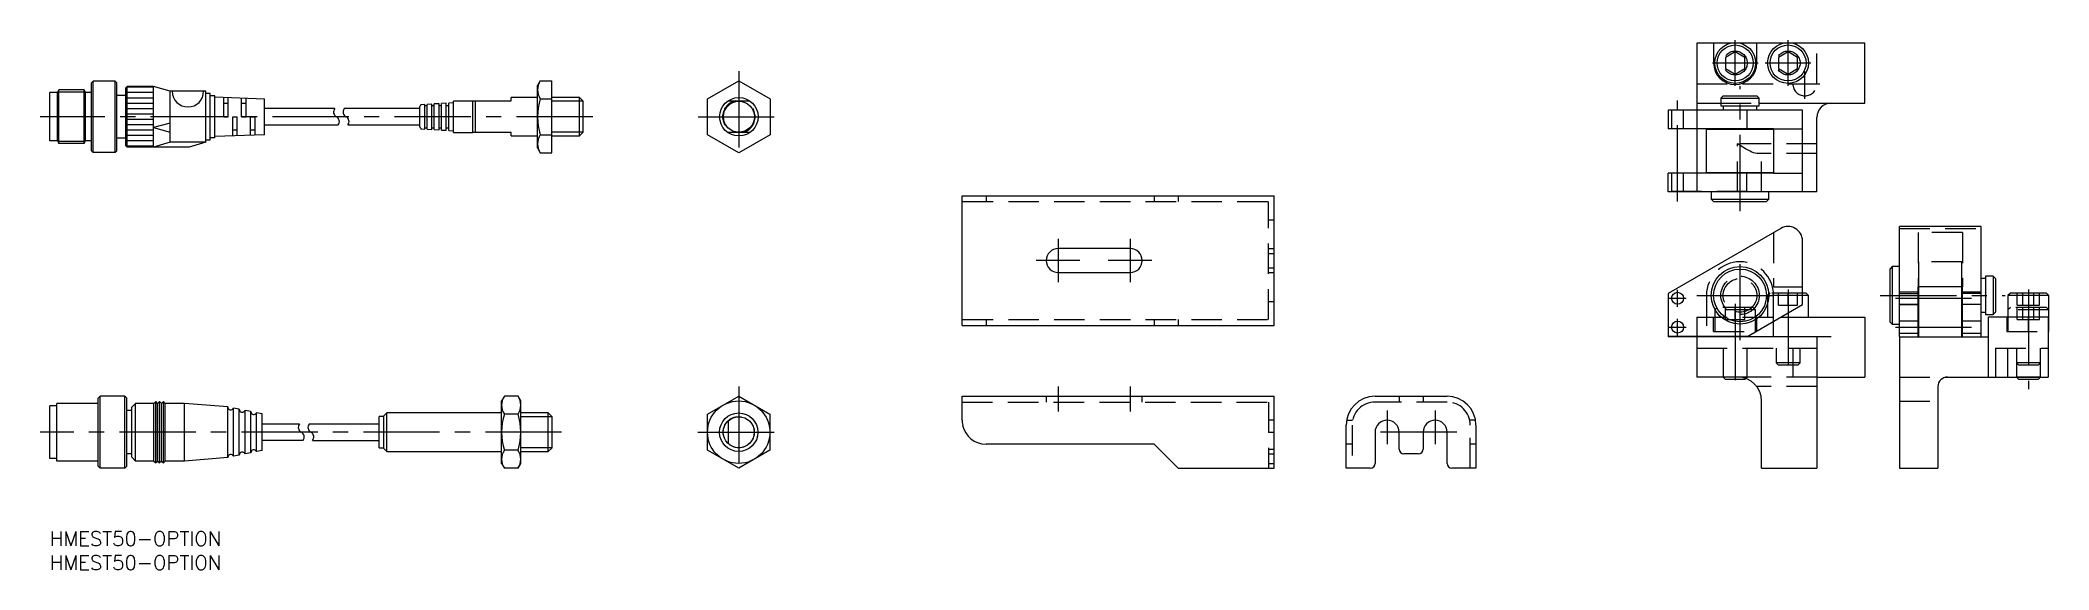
# Model space of a CAD drawing. Extents: x -2 to 416, y -8 to 102.
import ezdxf

# ---------------------------------------------------------------- set-up
doc = ezdxf.new("R2010")
doc.units = 0
doc.header["$LTSCALE"] = 0.5
doc.linetypes.add('CENTER', pattern=[50.8, 31.75, -6.35, 6.35, -6.35])
doc.linetypes.add('DASHED', pattern=[19.05, 12.7, -6.35])
for name, color, linetype in [('MSM_CENTER', 1, 'CENTER'), ('MSM_CONTINUOUS', 7, 'CONTINUOUS'), ('MSM_DASHED', 4, 'DASHED'), ('MSM_NARROW', 5, 'CONTINUOUS'), ('MSM_PART_NUMBER', 7, 'CONTINUOUS')]:
    doc.layers.add(name, color=color, linetype=linetype)
doc.styles.get("Standard").update_dxf_attribs({"font": 'txt.shx', "height": 3, "bigfont": 'bigfont.shx'})

# ---------------------------------------------------------------- blocks, each defined once
blk = doc.blocks.new('*U20')
at = {"layer": 'MSM_PART_NUMBER'}
blk.add_text('HMEST50-OPTION', height=3, dxfattribs=at).set_placement((0, -3))
blk = doc.blocks.new('*U21')
at = {"layer": 'MSM_PART_NUMBER'}
blk.add_text('HMEST50-OPTION', height=3, dxfattribs=at).set_placement((0, -8))

msp = doc.modelspace()

# ---------------------------------------------------------------- linework, layer by layer
at = {"layer": 'MSM_CENTER'}
for p, q in [((350.99, 92.83), (350.99, 102.33)), ((361.99, 92.83), (361.99, 102.33)), ((346.24, 97.58), (355.74, 97.58)), ((357.24, 97.58), (366.74, 97.58)), ((143.5, 95.88), (143.5, 76.86)), ((351.99, 66.73), (351.99, 92.73)), ((362.37, 93.23), (368.62, 93.23)), ((365.49, 90.11), (365.49, 95.86)), ((338.99, 68.73), (338.99, 89.73)), ((113.07, 86.37), (-2, 86.37)), ((135, 86.37), (152, 86.37)), ((210, 60.92), (210, 51.92)), ((225, 60.92), (225, 51.92)), ((214.5, 56.42), (205.38, 56.42)), ((229.5, 56.42), (220.38, 56.42)), ((351.99, 39.81), (351.99, 58.16)), ((338.99, 46.81), (338.99, 50.31)), ((361.99, 50.41), (361.99, 32.66)), ((412.04, 50.41), (412.04, 29.66)), ((337.24, 48.56), (340.74, 48.56)), ((342.99, 49.16), (360.99, 49.16)), ((350.99, 47.41), (350.99, 29.66)), ((381.19, 49.16), (407.19, 49.16)), ((384.34, 48.56), (403.04, 48.56)), ((337.24, 42.56), (340.74, 42.56)), ((338.99, 40.81), (338.99, 44.31)), ((384.34, 42.56), (403.04, 42.56)), ((143.47, 30.17), (143.47, 11.16)), ((210, 30.16), (210, 24.96)), ((225, 30.16), (225, 24.96)), ((278.49, 25.16), (278.49, 18.16)), ((288.49, 25.16), (288.49, 18.16)), ((106.59, 20.67), (-2, 20.67)), ((134.97, 20.67), (151.97, 20.67)), ((292.99, 20.66), (273.99, 20.66))]:
    msp.add_line(p, q, dxfattribs=at)
at = {"layer": 'MSM_CONTINUOUS'}
for p, q in [((342.99, 101.73), (342.99, 87.73)), ((350.08, 101.73), (342.99, 101.73)), ((346.49, 101.73), (346.49, 97.58)), ((361.08, 101.73), (351.91, 101.73)), ((355.49, 97.58), (355.49, 101.73)), ((377.99, 101.73), (362.91, 101.73)), ((377.99, 89.23), (377.99, 101.73)), ((350.99, 99.89), (348.99, 98.74)), ((348.99, 98.74), (348.99, 96.43)), ((348.99, 96.43), (350.99, 95.27)), ((352.99, 98.74), (350.99, 99.89)), ((350.99, 95.27), (352.99, 96.43)), ((352.99, 96.43), (352.99, 98.74)), ((361.99, 99.89), (359.99, 98.74)), ((359.99, 98.74), (359.99, 96.43)), ((359.99, 96.43), (361.99, 95.27)), ((363.99, 98.74), (361.99, 99.89)), ((361.99, 95.27), (363.99, 96.43)), ((363.99, 96.43), (363.99, 98.74)), ((9.03, 93.82), (8.66, 93.45)), ((8.66, 79.29), (8.66, 93.45)), ((13.6, 93.82), (9.03, 93.82)), ((9.03, 78.92), (9.03, 93.82)), ((13.6, 78.92), (13.6, 93.82)), ((13.97, 93.45), (13.6, 93.82)), ((13.97, 79.29), (13.97, 93.45)), ((15.83, 92.42), (16.11, 92.7)), ((15.83, 80.32), (15.83, 92.42)), ((21.6, 92.7), (16.11, 92.7)), ((16.11, 80.04), (16.11, 92.7)), ((21.6, 92.52), (16.11, 92.52)), ((21.6, 80.04), (21.6, 92.7)), ((25.05, 91.68), (21.6, 92.7)), ((102.15, 93.88), (101.57, 92.87)), ((101.57, 79.87), (101.57, 92.87)), ((102.15, 93.88), (104.57, 93.88)), ((104.57, 78.86), (104.57, 93.88)), ((137, 90.12), (143.5, 93.88)), ((143.5, 93.88), (150, 90.12)), ((0, 81.34), (0, 91.4)), ((1.58, 91.4), (0, 91.4)), ((1.58, 91.4), (1.86, 91.96)), ((1.58, 81.34), (1.58, 91.4)), ((7.4, 91.49), (1.63, 91.49)), ((1.86, 80.78), (1.86, 91.96)), ((7.17, 91.96), (1.86, 91.96)), ((7.17, 91.96), (7.45, 91.4)), ((7.17, 80.78), (7.17, 91.96)), ((8.66, 91.4), (7.45, 91.4)), ((7.45, 81.34), (7.45, 91.4)), ((15.83, 90.79), (13.97, 90.79)), ((21.6, 91.4), (16.11, 91.4)), ((21.6, 90.28), (16.11, 90.28)), ((21.6, 89.16), (16.11, 89.16)), ((21.6, 88.05), (16.11, 88.05)), ((25.05, 81.06), (25.05, 91.68)), ((32.5, 91.68), (25.05, 91.68)), ((32.5, 81.06), (32.5, 91.68)), ((33.43, 91.21), (32.5, 91.21)), ((33.43, 81.53), (33.43, 91.21)), ((34.36, 90.75), (33.43, 90.75)), ((34.36, 81.99), (34.36, 90.75)), ((34.36, 90.51), (44.7, 90.09)), ((36.23, 86.37), (36.23, 90.44)), ((37.16, 89.16), (36.23, 89.16)), ((37.16, 86.37), (37.16, 90.4)), ((39.95, 86.37), (39.95, 90.29)), ((40.88, 89.16), (39.95, 89.16)), ((40.88, 86.37), (40.88, 90.25)), ((44.7, 82.64), (44.7, 90.09)), ((59.33, 88.07), (44.7, 88.07)), ((77.07, 88.07), (61.33, 88.07)), ((77.07, 84.25), (77.07, 88.49)), ((78.07, 88.93), (77.45, 88.89)), ((78.07, 83.81), (78.07, 88.93)), ((78.57, 88.67), (78.07, 88.67)), ((79.57, 89.01), (78.57, 88.96)), ((78.57, 83.78), (78.57, 88.96)), ((79.57, 83.73), (79.57, 89.01)), ((80.07, 88.67), (79.57, 88.67)), ((81.07, 89.1), (80.07, 89.04)), ((80.07, 83.7), (80.07, 89.04)), ((81.07, 83.64), (81.07, 89.1)), ((81.57, 88.67), (81.07, 88.67)), ((82.57, 89.18), (81.57, 89.13)), ((81.57, 83.61), (81.57, 89.13)), ((82.57, 83.56), (82.57, 89.18)), ((83.07, 88.67), (82.57, 88.67)), ((84.07, 89.27), (83.07, 89.21)), ((83.07, 83.53), (83.07, 89.21)), ((88.07, 89.62), (84.07, 89.62)), ((84.07, 83.12), (84.07, 89.62)), ((88.07, 89.67), (96.07, 89.67)), ((88.07, 83.07), (88.07, 89.67)), ((88.68, 83.07), (88.68, 89.67)), ((96.07, 89.67), (96.07, 90.37)), ((101.57, 90.37), (96.07, 90.37)), ((102.15, 90.12), (104.57, 90.12)), ((110.3, 90.37), (104.57, 90.37)), ((111.07, 89.6), (110.3, 90.37)), ((110.3, 82.37), (110.3, 90.37)), ((111.07, 83.14), (111.07, 89.6)), ((137, 82.62), (137, 90.12)), ((150, 90.12), (150, 82.62)), ((342.99, 89.23), (347.99, 89.23)), ((348.49, 90.73), (347.99, 90.23)), ((347.99, 90.23), (347.99, 88.63)), ((347.99, 90.23), (355.99, 90.23)), ((347.99, 88.63), (355.99, 88.63)), ((348.49, 90.73), (355.49, 90.73)), ((348.49, 88.63), (348.49, 87.73)), ((355.99, 90.23), (355.49, 90.73)), ((355.49, 87.73), (355.49, 88.63)), ((355.99, 88.63), (355.99, 90.23)), ((355.99, 89.23), (377.99, 89.23)), ((21.6, 86.93), (16.11, 86.93)), ((21.6, 85.81), (16.11, 85.81)), ((21.6, 84.69), (16.11, 84.69)), ((25.05, 85.07), (21.6, 84.13)), ((21.6, 84.13), (25.05, 83.2)), ((36.23, 86.37), (37.16, 86.37)), ((38.09, 82.38), (38.09, 86.37)), ((38.09, 86.37), (39.02, 86.37)), ((39.02, 82.41), (39.02, 86.37)), ((39.95, 86.37), (40.88, 86.37)), ((41.81, 86.37), (42.74, 86.37)), ((41.81, 82.53), (41.81, 86.37)), ((42.74, 82.57), (42.74, 86.37)), ((44.7, 84.67), (60.07, 84.67)), ((62.07, 84.67), (77.07, 84.67)), ((77.45, 83.85), (78.07, 83.81)), ((78.07, 84.07), (78.57, 84.07)), ((78.57, 83.78), (79.57, 83.73)), ((79.57, 84.07), (80.07, 84.07)), ((80.07, 83.7), (81.07, 83.64)), ((81.07, 84.07), (81.57, 84.07)), ((82.57, 84.07), (83.07, 84.07)), ((364.99, 87.73), (336.99, 87.73)), ((336.99, 87.73), (336.99, 83.83)), ((358.99, 83.83), (336.99, 83.83)), ((342.99, 83.83), (342.99, 74.63)), ((358.99, 83.73), (344.99, 83.73)), ((344.99, 74.73), (344.99, 83.73)), ((348.49, 83.83), (348.49, 83.73)), ((355.49, 83.73), (355.49, 83.83)), ((358.99, 83.83), (358.99, 74.63)), ((364.99, 70.73), (364.99, 87.73)), ((367.99, 70.73), (367.99, 86.23)), ((1.58, 81.34), (0, 81.34)), ((1.58, 81.34), (1.86, 80.78)), ((7.4, 81.25), (1.63, 81.25)), ((7.17, 80.78), (1.86, 80.78)), ((7.17, 80.78), (7.45, 81.34)), ((8.66, 81.34), (7.45, 81.34)), ((15.83, 81.95), (13.97, 81.95)), ((15.83, 80.32), (16.11, 80.04)), ((21.6, 83.58), (16.11, 83.58)), ((21.6, 82.46), (16.11, 82.46)), ((21.6, 81.34), (16.11, 81.34)), ((21.6, 80.22), (16.11, 80.22)), ((29.05, 80.04), (16.11, 80.04)), ((25.05, 81.06), (21.6, 80.04)), ((32.5, 81.06), (25.05, 81.06)), ((32.5, 81.06), (29.05, 80.04)), ((33.43, 81.53), (32.5, 81.53)), ((34.36, 81.99), (33.43, 81.99)), ((44.7, 82.64), (34.36, 82.23)), ((39.02, 83.58), (38.09, 83.58)), ((42.74, 83.58), (41.81, 83.58)), ((81.57, 83.61), (82.57, 83.56)), ((83.07, 83.53), (84.07, 83.47)), ((84.07, 83.12), (88.07, 83.12)), ((96.07, 83.07), (88.07, 83.07)), ((96.07, 82.37), (96.07, 83.07)), ((96.07, 82.37), (101.57, 82.37)), ((101.57, 79.87), (102.15, 78.86)), ((102.15, 82.62), (104.57, 82.62)), ((104.57, 82.37), (110.3, 82.37)), ((110.3, 82.37), (111.07, 83.14)), ((143.5, 78.86), (137, 82.62)), ((150, 82.62), (143.5, 78.86)), ((9.03, 78.92), (8.66, 79.29)), ((13.6, 78.92), (9.03, 78.92)), ((13.6, 78.92), (13.97, 79.29)), ((102.15, 78.86), (104.57, 78.86)), ((358.99, 74.63), (336.99, 74.63)), ((336.99, 70.73), (336.99, 74.63)), ((358.99, 74.73), (344.99, 74.73)), ((348.49, 74.73), (348.49, 74.63)), ((355.49, 74.63), (355.49, 74.73)), ((190, 42.92), (190, 69.92)), ((190, 69.92), (255, 69.92)), ((255, 42.92), (255, 69.92)), ((367.99, 70.73), (336.99, 70.73)), ((345.99, 70.73), (345.99, 69.23)), ((345.99, 69.23), (346.49, 68.73)), ((345.99, 69.23), (357.99, 69.23)), ((346.49, 68.73), (357.49, 68.73)), ((357.49, 68.73), (357.99, 69.23)), ((357.99, 69.23), (357.99, 70.73)), ((360.49, 63.13), (336.99, 49.56)), ((385.19, 40.61), (385.19, 63.53)), ((402.19, 63.53), (385.19, 63.53)), ((402.19, 40.56), (402.19, 63.53)), ((225, 58.92), (210, 58.92)), ((364.99, 47.25), (364.99, 60.53)), ((383.69, 55.16), (383.19, 54.66)), ((383.19, 54.66), (383.19, 43.66)), ((385.19, 55.16), (383.69, 55.16)), ((383.69, 55.16), (383.69, 43.16)), ((210, 53.92), (225, 53.92)), ((389.09, 40.56), (389.09, 50.96)), ((398.29, 50.96), (389.09, 50.96)), ((389.19, 40.56), (389.19, 50.96)), ((398.19, 40.56), (398.19, 50.96)), ((398.29, 40.56), (398.29, 50.96)), ((403.09, 52.66), (402.19, 52.66)), ((404.69, 53.16), (403.09, 53.16)), ((403.09, 53.16), (403.09, 45.16)), ((405.19, 52.66), (404.69, 53.16)), ((404.69, 53.16), (404.69, 45.16)), ((405.19, 52.66), (405.19, 45.66)), ((336.99, 49.56), (336.99, 40.56)), ((353.4, 40.56), (364.99, 47.25)), ((365.74, 49.66), (364.99, 49.66)), ((366.24, 49.16), (364.99, 49.16)), ((366.24, 49.16), (365.74, 49.66)), ((366.24, 44.66), (366.24, 49.16)), ((385.19, 47.25), (389.09, 47.25)), ((402.19, 47.25), (398.29, 47.25)), ((408.29, 49.66), (407.79, 49.16)), ((407.79, 49.16), (407.79, 44.66)), ((416.29, 49.16), (407.79, 49.16)), ((415.79, 49.66), (408.29, 49.66)), ((416.29, 49.16), (415.79, 49.66)), ((416.29, 41.66), (416.29, 49.16)), ((190, 42.92), (255, 42.92)), ((358.99, 40.56), (358.99, 43.79)), ((360.51, 44.66), (377.99, 44.66)), ((377.99, 44.66), (377.99, 32.16)), ((383.19, 43.66), (383.69, 43.16)), ((383.69, 43.16), (385.19, 43.16)), ((389.09, 45.66), (389.19, 45.66)), ((398.19, 45.66), (398.29, 45.66)), ((402.19, 45.66), (403.09, 45.66)), ((403.09, 45.16), (404.69, 45.16)), ((416.29, 44.66), (403.69, 44.66)), ((403.69, 44.66), (403.69, 32.16)), ((404.69, 45.16), (405.19, 45.66)), ((416.19, 44.66), (416.19, 32.16)), ((353.49, 40.61), (336.99, 40.61)), ((370.99, 40.56), (336.99, 40.56)), ((342.99, 40.56), (342.99, 32.16)), ((367.99, 40.56), (367.99, 13.16)), ((385.24, 40.61), (385.19, 40.61)), ((385.19, 40.56), (403.69, 40.56)), ((385.19, 40.56), (385.19, 13.16)), ((385.24, 40.56), (385.24, 40.61)), ((416.29, 41.66), (416.19, 41.66)), ((351.49, 32.16), (342.99, 32.16)), ((348.49, 32.16), (348.49, 32.15)), ((348.49, 32.15), (348.98, 31.66)), ((351.8, 32.15), (348.49, 32.15)), ((353, 31.66), (348.98, 31.66)), ((353, 31.66), (353.2, 31.86)), ((367.99, 32.16), (377.99, 32.16)), ((393.19, 30.16), (393.19, 13.16)), ((395.19, 32.16), (416.19, 32.16)), ((409.54, 32.16), (409.54, 32.15)), ((409.54, 32.15), (410.03, 31.66)), ((414.54, 32.15), (409.54, 32.15)), ((414.05, 31.66), (410.03, 31.66)), ((414.05, 31.66), (414.54, 32.15)), ((414.54, 32.15), (414.54, 32.16)), ((0, 15.17), (0, 26.17)), ((1.5, 26.17), (0, 26.17)), ((1.5, 14.67), (1.5, 26.67)), ((10.06, 26.67), (1.5, 26.67)), ((10.06, 27.77), (10.46, 28.17)), ((10.06, 13.57), (10.06, 27.77)), ((10.46, 13.17), (10.46, 28.17)), ((15.66, 28.17), (10.46, 28.17)), ((15.66, 13.17), (15.66, 28.17)), ((16.06, 27.77), (15.66, 28.17)), ((16.06, 13.57), (16.06, 27.77)), ((17.06, 25.17), (16.06, 25.17)), ((17.06, 25.87), (17.86, 26.67)), ((17.06, 15.47), (17.06, 25.87)), ((17.86, 14.67), (17.86, 26.67)), ((21.66, 26.67), (17.86, 26.67)), ((21.66, 26.67), (22.06, 27.07)), ((21.66, 14.67), (21.66, 26.67)), ((22.06, 14.27), (22.06, 27.07)), ((22.46, 26.67), (22.06, 27.07)), ((22.46, 26.67), (22.86, 27.07)), ((22.46, 14.67), (22.46, 26.67)), ((22.86, 14.27), (22.86, 27.07)), ((23.26, 26.67), (22.86, 27.07)), ((23.26, 26.67), (23.66, 27.07)), ((23.26, 14.67), (23.26, 26.67)), ((23.66, 14.27), (23.66, 27.07)), ((24.06, 26.67), (23.66, 27.07)), ((24.06, 14.67), (24.06, 26.67)), ((28.06, 26.67), (24.06, 26.67)), ((28.06, 14.67), (28.06, 26.67)), ((37.06, 25.92), (28.06, 26.67)), ((37.06, 15.42), (37.06, 25.92)), ((38.26, 15.66), (38.26, 25.68)), ((39.46, 25.44), (38.26, 25.68)), ((39.46, 15.9), (39.46, 25.44)), ((40.66, 16.14), (40.66, 25.2)), ((41.86, 24.96), (40.66, 25.2)), ((94.67, 28.17), (94.09, 27.17)), ((94.09, 14.17), (94.09, 27.17)), ((97.51, 28.17), (94.67, 28.17)), ((98.09, 27.17), (97.51, 28.17)), ((98.09, 14.17), (98.09, 27.17)), ((136.97, 24.42), (143.47, 28.17)), ((143.47, 28.17), (149.97, 24.42)), ((190, 23.16), (190, 28.16)), ((190, 28.16), (255, 28.16)), ((255, 13.16), (255, 28.16)), ((275.99, 28.16), (290.99, 28.16)), ((356.49, 13.16), (356.49, 27.16)), ((41.86, 16.38), (41.86, 24.96)), ((43.06, 16.62), (43.06, 24.72)), ((44.26, 24.48), (43.06, 24.72)), ((44.26, 16.86), (44.26, 24.48)), ((51.99, 22.37), (44.26, 22.37)), ((68.59, 22.37), (53.99, 22.37)), ((69.59, 23.92), (68.59, 23.92)), ((68.59, 17.42), (68.59, 23.92)), ((70.2, 24.67), (69.59, 24.06)), ((69.59, 17.28), (69.59, 24.06)), ((94.09, 24.67), (70.2, 24.67)), ((70.2, 16.67), (70.2, 24.67)), ((97.51, 24.42), (94.67, 24.42)), ((103.82, 24.67), (98.09, 24.67)), ((104.59, 23.9), (103.82, 24.67)), ((103.82, 16.67), (103.82, 24.67)), ((104.59, 17.43), (104.59, 23.9)), ((136.97, 16.91), (136.97, 24.42)), ((149.97, 24.42), (149.97, 16.91)), ((190, 23.16), (190.01, 22.91)), ((190.01, 22.91), (190.03, 22.67)), ((190.03, 22.67), (190.06, 22.41)), ((190.06, 22.41), (190.11, 22.16)), ((269.99, 13.16), (269.99, 22.16)), ((296.99, 22.16), (296.99, 13.16)), ((44.26, 16.86), (43.06, 16.62)), ((52.73, 18.97), (44.26, 18.97)), ((54.73, 18.97), (68.59, 18.97)), ((68.59, 17.42), (69.59, 17.42)), ((69.59, 17.28), (70.2, 16.67)), ((97.51, 16.91), (94.67, 16.91)), ((103.82, 16.67), (104.59, 17.43)), ((143.47, 13.16), (136.97, 16.91)), ((149.97, 16.91), (143.47, 13.16)), ((230, 18.16), (195, 18.16)), ((235, 13.16), (230, 18.16)), ((275.99, 20.66), (275.99, 14.16)), ((280.99, 17.16), (280.99, 20.66)), ((285.99, 20.66), (285.99, 17.16)), ((290.99, 14.16), (290.99, 20.66)), ((1.5, 15.17), (0, 15.17)), ((10.06, 14.67), (1.5, 14.67)), ((10.06, 13.57), (10.46, 13.17)), ((15.66, 13.17), (10.46, 13.17)), ((16.06, 13.57), (15.66, 13.17)), ((17.06, 16.17), (16.06, 16.17)), ((17.06, 15.47), (17.86, 14.67)), ((21.66, 14.67), (17.86, 14.67)), ((21.66, 14.67), (22.06, 14.27)), ((22.46, 14.67), (22.06, 14.27)), ((22.46, 14.67), (22.86, 14.27)), ((23.26, 14.67), (22.86, 14.27)), ((23.26, 14.67), (23.66, 14.27)), ((24.06, 14.67), (23.66, 14.27)), ((28.06, 14.67), (24.06, 14.67)), ((37.06, 15.42), (28.06, 14.67)), ((39.46, 15.9), (38.26, 15.66)), ((41.86, 16.38), (40.66, 16.14)), ((70.2, 16.67), (94.09, 16.67)), ((94.09, 14.17), (94.67, 13.16)), ((97.51, 13.16), (94.67, 13.16)), ((97.51, 13.16), (98.09, 14.17)), ((98.09, 16.67), (103.82, 16.67)), ((235, 13.16), (255, 13.16)), ((274.99, 13.16), (269.99, 13.16)), ((284.99, 16.16), (281.99, 16.16)), ((296.99, 13.16), (291.99, 13.16)), ((356.49, 13.16), (367.99, 13.16)), ((385.19, 13.16), (393.19, 13.16))]:
    msp.add_line(p, q, dxfattribs=at)
for centre, radius in [((350.99, 97.58), 4.25), ((350.99, 97.58), 3.75), ((361.99, 97.58), 4.25), ((361.99, 97.58), 3.75), ((143.5, 86.37), 4), ((351.99, 49.16), 6), ((351.99, 49.16), 5.5), ((338.99, 48.56), 1.25), ((338.99, 42.56), 1.25), ((143.47, 20.67), 6.5), ((143.47, 20.67), 4)]:
    msp.add_circle(centre, radius, dxfattribs=at)
for centre, radius, start, end in [((350.99, 97.58), 4.5, 180, 0), ((104.89, 92), 3.32, 145.6427, 214.3573), ((28.78, 91.68), 3.26, 180, 0), ((77.47, 88.49), 0.4, 93.2705, 180), ((113.99, 86.37), 12.42, 162.412, 197.588), ((370.99, 86.23), 3, 90, 180), ((77.47, 84.25), 0.4, 180, 266.7295), ((104.89, 80.74), 3.32, 145.6158, 214.3842), ((361.99, 60.53), 3, 0, 120), ((210, 56.42), 2.5, 90, 270), ((225, 56.42), 2.5, 270, 90), ((351.49, 27.16), 5, 0, 90), ((395.19, 30.16), 2, 90, 180), ((37.68, 25.92), 0.624, 180, 337.3801), ((40.08, 25.44), 0.624, 180, 337.3801), ((97.41, 26.3), 3.32, 145.6158, 214.3842), ((94.77, 26.3), 3.32, 325.6158, 34.3842), ((275.99, 22.16), 6, 90, 180), ((290.99, 22.16), 6, 0, 90), ((42.48, 24.96), 0.624, 180, 337.3801), ((106.51, 20.67), 12.42, 162.412, 197.588), ((85.67, 20.67), 12.42, 342.412, 17.588), ((195, 23.16), 5, 191.537, 270), ((278.49, 20.66), 2.5, 0, 180), ((288.49, 20.66), 2.5, 0, 180), ((42.48, 16.38), 0.624, 22.6199, 180), ((97.41, 15.04), 3.32, 145.6158, 214.3842), ((94.76, 15.04), 3.32, 325.6427, 34.3573), ((281.99, 17.16), 1, 180, 270), ((284.99, 17.16), 1, 270, 0), ((37.68, 15.42), 0.624, 22.6199, 180), ((40.08, 15.9), 0.624, 22.6199, 180), ((274.99, 14.16), 1, 270, 0), ((291.99, 14.16), 1, 180, 270)]:
    msp.add_arc(centre, radius, start, end, dxfattribs=at)
at = {"layer": 'MSM_DASHED'}
for p, q in [((351.91, 101.73), (350.08, 101.73)), ((362.91, 101.73), (361.08, 101.73)), ((367.99, 93.23), (367.99, 101.73)), ((342.99, 93.23), (362.99, 93.23)), ((141.24, 89.67), (145.77, 89.67)), ((347.99, 89.23), (355.99, 89.23)), ((337.74, 87.73), (337.74, 83.83)), ((340.24, 83.83), (340.24, 87.73)), ((342.99, 87.73), (342.99, 83.83)), ((353.4, 87.73), (353.4, 83.83)), ((358.99, 83.83), (364.99, 83.83)), ((145.77, 83.07), (141.24, 83.07)), ((367.99, 80.73), (351.49, 80.73)), ((351.49, 70.73), (351.49, 80.73)), ((351.51, 80.72), (351.49, 80.73)), ((351.99, 80.42), (351.51, 80.72)), ((352.57, 80.06), (351.99, 80.42)), ((353.14, 79.71), (352.57, 80.06)), ((353.7, 79.4), (353.14, 79.71)), ((354.08, 79.19), (353.7, 79.4)), ((354.46, 79.02), (354.08, 79.19)), ((354.81, 78.87), (354.46, 79.02)), ((355.17, 78.77), (354.81, 78.87)), ((355.49, 78.73), (355.17, 78.77)), ((367.99, 78.73), (355.49, 78.73)), ((356.49, 70.73), (356.49, 78.73)), ((337.74, 74.63), (337.74, 70.73)), ((340.24, 70.73), (340.24, 74.63)), ((342.99, 74.63), (342.99, 70.73)), ((353.4, 70.78), (353.4, 74.63)), ((358.99, 74.63), (364.99, 74.63)), ((190.03, 68.7), (190, 68.62)), ((190.11, 68.72), (190.03, 68.7)), ((190.11, 68.72), (253.8, 68.72)), ((195, 69.92), (195, 68.72)), ((230, 69.92), (230, 68.72)), ((235, 69.92), (235, 68.72)), ((253.8, 44.12), (253.8, 68.72)), ((353.49, 70.78), (336.99, 70.78)), ((353.49, 70.78), (353.49, 70.73)), ((253.8, 64.92), (255, 64.92)), ((385.19, 63.13), (402.19, 63.13)), ((253.8, 58.92), (255, 58.92)), ((358.99, 62.26), (358.99, 50.96)), ((389.09, 62.26), (389.09, 50.96)), ((398.29, 62.26), (389.09, 62.26)), ((398.29, 62.26), (398.29, 50.96)), ((253.8, 57.92), (255, 57.92)), ((253.8, 54.92), (255, 54.92)), ((389.19, 50.96), (389.19, 56.16)), ((398.19, 56.16), (389.19, 56.16)), ((398.19, 50.96), (398.19, 56.16)), ((253.8, 53.92), (255, 53.92)), ((358.99, 50.96), (364.99, 50.96)), ((389.19, 52.66), (389.09, 52.66)), ((398.29, 52.66), (398.19, 52.66)), ((253.8, 47.92), (255, 47.92)), ((344.99, 49.16), (344.99, 40.56)), ((347.24, 46.66), (346.74, 46.16)), ((346.74, 46.16), (346.74, 41.66)), ((355.24, 46.16), (346.74, 46.16)), ((354.74, 46.66), (347.24, 46.66)), ((348.99, 44.16), (348.99, 46.66)), ((350.99, 44.16), (350.99, 46.66)), ((352.99, 44.16), (352.99, 46.66)), ((355.24, 46.16), (354.74, 46.66)), ((355.24, 41.66), (355.24, 46.16)), ((358.24, 49.66), (357.74, 49.16)), ((357.74, 49.16), (357.74, 44.66)), ((364.99, 49.16), (357.74, 49.16)), ((364.99, 49.66), (358.24, 49.66)), ((358.99, 43.79), (358.99, 49.16)), ((359.99, 47.16), (359.99, 49.66)), ((359.99, 47.16), (363.99, 47.16)), ((361.99, 47.16), (361.99, 49.66)), ((363.99, 47.16), (363.99, 49.66)), ((389.09, 49.81), (385.19, 49.81)), ((385.19, 49.56), (389.09, 49.56)), ((385.19, 47.31), (389.09, 47.31)), ((402.19, 49.81), (398.29, 49.81)), ((402.19, 49.56), (398.29, 49.56)), ((398.29, 47.31), (402.19, 47.31)), ((408.29, 46.66), (407.79, 46.16)), ((416.29, 46.16), (407.79, 46.16)), ((415.79, 46.66), (408.29, 46.66)), ((409.73, 47.16), (409.73, 49.66)), ((409.73, 47.16), (414.35, 47.16)), ((409.73, 44.16), (409.73, 46.66)), ((410.89, 47.16), (410.89, 49.66)), ((410.89, 44.16), (410.89, 46.66)), ((413.2, 47.16), (413.2, 49.66)), ((413.2, 44.16), (413.2, 46.66)), ((414.35, 47.16), (414.35, 49.66)), ((414.35, 44.16), (414.35, 46.66)), ((416.29, 46.16), (415.79, 46.66)), ((190, 44.23), (190.03, 44.15)), ((190.03, 44.15), (190.11, 44.12)), ((190.11, 44.12), (253.8, 44.12)), ((195, 44.12), (195, 42.92)), ((230, 44.12), (230, 42.92)), ((235, 44.12), (235, 42.92)), ((342.99, 44.66), (342.99, 40.56)), ((342.99, 44.66), (360.51, 44.66)), ((346.49, 41.66), (346.49, 44.66)), ((348.99, 44.16), (352.99, 44.16)), ((355.49, 41.66), (355.49, 44.66)), ((389.09, 43.81), (385.19, 43.81)), ((402.19, 43.81), (398.29, 43.81)), ((407.54, 44.66), (407.54, 41.66)), ((407.79, 44.66), (407.79, 41.66)), ((409.73, 44.16), (414.35, 44.16)), ((412.04, 41.66), (412.04, 44.66)), ((342.99, 38.16), (367.99, 38.16)), ((346.49, 41.66), (355.49, 41.66)), ((348.49, 38.16), (348.49, 32.16)), ((353.49, 32.15), (353.49, 38.16)), ((359.49, 38.16), (359.49, 35.15)), ((362.99, 38.16), (362.99, 32.16)), ((364.49, 35.15), (364.49, 38.16)), ((385.19, 41.31), (389.09, 41.31)), ((398.29, 41.31), (402.19, 41.31)), ((405.19, 38.16), (416.19, 38.16)), ((405.19, 38.16), (405.19, 32.16)), ((407.54, 41.66), (416.19, 41.66)), ((407.69, 38.16), (407.69, 32.16)), ((409.54, 38.16), (409.54, 32.16)), ((414.54, 32.16), (414.54, 38.16)), ((359.49, 35.15), (359.98, 34.66)), ((364.49, 35.15), (359.49, 35.15)), ((364, 34.66), (359.98, 34.66)), ((364, 34.66), (364.49, 35.15)), ((414.54, 35.15), (409.54, 35.15)), ((409.54, 35.15), (410.03, 34.66)), ((414.05, 34.66), (410.03, 34.66)), ((414.05, 34.66), (414.54, 35.15)), ((367.99, 32.16), (351.49, 32.16)), ((353.49, 32.15), (351.8, 32.15)), ((353.2, 31.86), (353.49, 32.15)), ((367.99, 30.16), (355.49, 30.16)), ((385.19, 32.16), (395.19, 32.16)), ((190, 26.96), (253.8, 26.96)), ((207.5, 28.16), (207.5, 26.96)), ((210, 28.16), (210, 26.96)), ((225, 28.16), (225, 26.96)), ((227.5, 26.96), (227.5, 28.16)), ((253.8, 26.96), (253.8, 13.16)), ((290.99, 26.96), (275.99, 26.96)), ((280.99, 28.16), (280.99, 26.96)), ((285.99, 28.16), (285.99, 26.96)), ((385.19, 27.16), (393.19, 27.16)), ((141.29, 23.08), (141.29, 18.26)), ((255, 23.16), (253.8, 23.16)), ((270.08, 23.16), (271.3, 23.16)), ((271.19, 22.16), (271.19, 13.16)), ((296.91, 23.16), (295.69, 23.16)), ((295.79, 13.16), (295.79, 22.16)), ((253.8, 20.66), (255, 20.66)), ((253.8, 17.16), (255, 17.16)), ((271.19, 18.16), (269.99, 18.16)), ((296.99, 18.16), (295.79, 18.16)), ((253.8, 16.16), (255, 16.16)), ((253.8, 14.16), (255, 14.16))]:
    msp.add_line(p, q, dxfattribs=at)
for centre, radius in [((350.99, 97.58), 2.5), ((361.99, 97.58), 2.5), ((351.99, 49.16), 4), ((351.99, 49.16), 3.5), ((143.47, 20.67), 3.25)]:
    msp.add_circle(centre, radius, dxfattribs=at)
for centre, radius, start, end in [((365.49, 93.23), 2.5, 180, 0), ((143.5, 86.37), 3.39, 103.232, 256.768), ((143.5, 86.37), 3.39, 283.232, 76.768), ((351.99, 49.16), 7, 0, 180), ((275.99, 22.16), 4.8, 90, 180), ((290.99, 22.16), 4.8, 0, 90)]:
    msp.add_arc(centre, radius, start, end, dxfattribs=at)
at = {"layer": 'MSM_NARROW'}
for p, q in [((111.07, 89.6), (104.57, 89.6)), ((111.07, 83.14), (104.57, 83.14)), ((104.59, 23.9), (98.09, 23.9)), ((104.59, 17.43), (98.09, 17.43))]:
    msp.add_line(p, q, dxfattribs=at)
for centre in [(143.5, 86.37), (143.47, 20.67)]:
    msp.add_circle(centre, 3.23, dxfattribs=at)
for centre, start, end in [((60.21, 87.37), 141.3299, 243.2061), ((62.21, 87.37), 141.3299, 243.2061), ((59.2, 85.37), 321.3289, 63.2064), ((61.2, 85.37), 321.3289, 63.2064), ((52.87, 21.67), 141.3299, 243.2061), ((54.87, 21.67), 141.3299, 243.2061), ((51.86, 19.67), 321.3289, 63.2064), ((53.86, 19.67), 321.3289, 63.2064)]:
    msp.add_arc(centre, 1.12, start, end, dxfattribs=at)

# ---------------------------------------------------------------- block references
at = {"layer": 'MSM_CONTINUOUS'}
for name in ['*U20', '*U21']:
    msp.add_blockref(name, (0, 0), dxfattribs=at)

doc.saveas('drawing.dxf')
